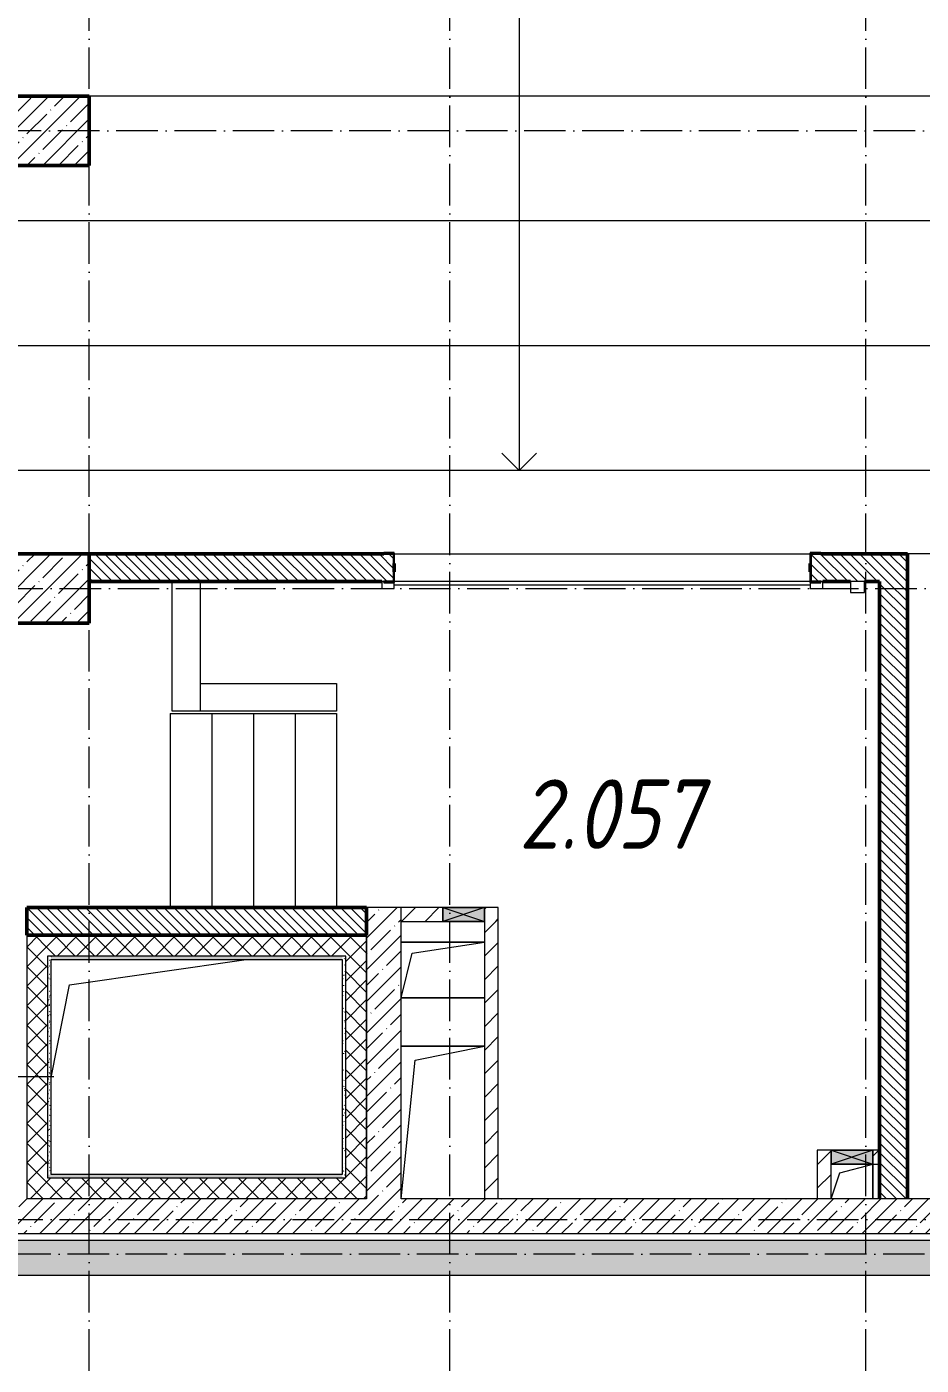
# Model space of a CAD drawing. Header units: millimetres. Extents: x -213536 to 1564669, y -45299 to 942238.
# Drawn here: x 558283 to 564733, y 580125 to 589775 of the extents above; entities that cross this region are included whole.
import ezdxf

# ---------------------------------------------------------------- set-up
doc = ezdxf.new("R2010")
doc.units = ezdxf.units.MM
doc.linetypes.add('200_ШТРИХ_ш1п0_6_', pattern=[160, 100, -60])
doc.linetypes.add('50_200_ШТРИХ_1Т_ш5_п1_п1_', pattern=[700, 500, -100, 0, -100])
for name, color, linetype, lineweight in [('3.1) ЖБ окна 1.2 м', 102, 'Continuous', 30), ('A-DETL-GENF-OTLN', 7, 'Continuous', 9), ('A-DOOR-____-MCUT', 7, 'Continuous', 13), ('A-DOOR-____-OTLN', 7, 'Continuous', 9), ('A-FLOR-____-OTLN', 7, 'Continuous', 9), ('A-GENM-____-MCUT', 7, 'Continuous', 25), ('A-GENM-____-OTLN', 7, 'Continuous', 9), ('A-GENM-____-OTLN-1', 7, 'Continuous', 25), ('A-GLAZ-____-OTLN', 7, 'Continuous', 9), ('A-WALL-____-MCUT-1', 7, 'Continuous', 9), ('A-WALL-____-MCUT-2', 7, 'Continuous', 50), ('A-WALL-____-MCUT-3', 7, 'Continuous', 9), ('A-WALL-____-PATT-1', 7, 'Continuous', 9), ('A-WALL-FNSH-MCUT-1', 7, 'Continuous', 9), ('E-ELEC-EQPM-OTLN', 7, 'Continuous', 9), ('I-WALL-____-OTLN', 7, 'Continuous', 9), ('S-COLS-____-MCUT', 7, 'Continuous', 50), ('S-COLS-____-OTLN', 7, 'Continuous', 9), ('S-GRID-____-OTLN-1', 7, '50_200_ШТРИХ_1Т_ш5_п1_п1_', 9), ('S-STRS-____-OTLN-1', 7, 'Continuous', 9), ('Марки помещений', 7, 'Continuous', 9)]:
    doc.layers.add(name, color=color, linetype=linetype, lineweight=lineweight)
for name, color, linetype, lineweight, true_color in [('A-DETL-GENF-OTLN-4', 9, '200_ШТРИХ_ш1п0_6_', 9, 0x808080), ('A-DETL-GENF-OTLN-5', 7, 'Continuous', 5, 0xc0c0c0), ('A-WALL-____-PATT-2', 7, 'Continuous', 9, 0x787878)]:
    doc.layers.add(name, color=color, linetype=linetype, lineweight=lineweight, true_color=true_color)
doc.styles.add('ISOCPEUR_I_3', font='isocpeui.ttf', dxfattribs={"width": 0.85, "height": 2.2})
pattern_1 = [(135, (544282.637, 571544.04), (-35.35534, -35.35534), [])]
pattern_2 = [(45, (544282.64, 571544.04), (-114.0493, 114.0493), []), (45, (544396.69, 571544.04), (-114.0493, 114.0493), [201.612, -40.322, 3.353, -36.97])]
pattern_3 = [(0, (544282.637, 571544.04), (81.28, 20.32), [3.353, -57.607, 3.353, -57.607, -325.12]), (0, (544282.637, 571544.04), (81.28, 20.32), [-121.92, 3.353, -118.567, 3.353, -57.607, -142.24]), (0, (544282.637, 571544.04), (81.28, 20.32), [-304.8, 3.353, -37.287, 3.353, -98.247]), (120, (544313.117, 571554.2), (-58.237636, 60.230545), [3.353, -57.607, 3.353, -57.607, -325.12]), (120, (544313.117, 571554.2), (-58.237636, 60.230545), [-121.92, 3.353, -118.567, 3.353, -57.607, -142.24]), (120, (544313.117, 571554.2), (-58.237636, 60.230545), [-304.8, 3.353, -37.287, 3.353, -98.247]), (240, (544323.277, 571594.84), (-23.042364, -80.550545), [3.353, -57.607, 3.353, -57.607, -325.12]), (240, (544323.277, 571594.84), (-23.042364, -80.550545), [-121.92, 3.353, -118.567, 3.353, -57.607, -142.24]), (240, (544323.277, 571594.84), (-23.042364, -80.550545), [-304.8, 3.353, -37.287, 3.353, -98.247])]
pattern_4 = [(45, (544282.64, 571544.04), (-70.7107, 70.7107), []), (135, (544282.64, 571544.04), (-70.7107, -70.7107), [])]
pattern_5 = [(45, (544282.64, 571544.04), (-84.8528, 84.8528), [])]

# ---------------------------------------------------------------- blocks, each defined once
blk = doc.blocks.new('BSC_Колонна _Прямоугольная - 500х700-V110-АР1_План отверстий 2 этажа в осях 1-64_А-ГГ')
at = {"layer": 'S-COLS-____-OTLN'}
h = blk.add_hatch(dxfattribs=at)
h.set_pattern_fill('FP_139', color=256, style=0, pattern_type=2)
h.set_pattern_definition([(315, (-17481.04, 14100), (114.0493, 114.0493), []), (315, (-17481.04, 13985.95), (114.0493, 114.0493), [201.612, -40.322, 3.353, -36.97])])
h.paths.add_polyline_path([(-250, 350), (-250, -350), (250, -350), (250, 350)], flags=0)
at = {"layer": 'S-COLS-____-MCUT'}
for p, q in [((250, 350), (-250, 350)), ((-250, 350), (-250, -350)), ((250, -350), (250, 350)), ((-250, -350), (250, -350))]:
    blk.add_line(p, q, dxfattribs=at)
blk = doc.blocks.new('BSC_Колонна _Прямоугольная - 500х700-V134-АР1_План отверстий 2 этажа в осях 1-64_А-ГГ')
at = {"layer": 'S-COLS-____-OTLN'}
h = blk.add_hatch(dxfattribs=at)
h.set_pattern_fill('FP_164', color=256, style=0, pattern_type=2)
h.set_pattern_definition([(315, (-14181.04, 14100), (114.0493, 114.0493), []), (315, (-14181.04, 13985.95), (114.0493, 114.0493), [201.612, -40.322, 3.353, -36.97])])
h.paths.add_polyline_path([(-250, 350), (-250, -350), (250, -350), (250, 350)], flags=0)
at = {"layer": 'S-COLS-____-MCUT'}
for p, q in [((250, 350), (-250, 350)), ((-250, 350), (-250, -350)), ((250, -350), (250, 350)), ((-250, -350), (250, -350))]:
    blk.add_line(p, q, dxfattribs=at)
blk = doc.blocks.new('DM_Штора_Противопожарная_Doormaster_EI-60 - ш_3000 х в_1200-26971279-АР1_План отверстий 2 этажа в осях 1-64_А-ГГ')
at = {"layer": 'A-DOOR-____-MCUT'}
for p, q in [((-1375, 150), (-1465, 150)), ((-1465, 150), (-1465, 100)), ((-1465, 100), (-1450, 100)), ((-1375, 106), (-1375, 150)), ((-1375, 125), (1625, 125)), ((1625, 150), (1625, 106)), ((1715, 150), (1625, 150)), ((1700, 100), (1715, 100)), ((1715, 100), (1715, 150))]:
    blk.add_line(p, q, dxfattribs=at)
at = {"layer": 'E-ELEC-EQPM-OTLN'}
for p, q in [((-1665, 180), (-1765, 180)), ((-1765, 180), (-1765, 100)), ((-1765, 100), (-1665, 100)), ((-1665, 100), (-1665, 180))]:
    blk.add_line(p, q, dxfattribs=at)
blk = doc.blocks.new('Фахверк_СКБ_Уголок - 200_3380-28509457-АР1_План отверстий 2 этажа в осях 1-64_А-ГГ')
at = {"layer": 'A-GENM-____-MCUT'}
for p, q in [((200, 156), (125, 156)), ((125, 156), (125, 81)), ((131, 81), (131, 150)), ((131, 150), (200, 150)), ((200, 150), (200, 156)), ((125, 81), (131, 81)), ((131, 19), (125, 19)), ((125, 19), (125, -56)), ((131, -50), (131, 19)), ((125, -56), (200, -56)), ((200, -50), (131, -50)), ((200, -56), (200, -50))]:
    blk.add_line(p, q, dxfattribs=at)
blk = doc.blocks.new('AR_Отверстие прямоугольное _в плите_ - AR_Отверстие прямоугольное _в плите_-30552514-АР1_План отверстий 2 этажа в осях 1-64_А-ГГ')
at = {"layer": 'A-GENM-____-OTLN'}
for p, q in [((-916.7, 616.7), (356.8, 800)), ((-1050, -50), (-916.7, 616.7))]:
    blk.add_line(p, q, dxfattribs=at)
blk = doc.blocks.new('AR_Отверстие прямоугольное _в плите_ - AR_Отверстие прямоугольное _в плите_-V172-АР1_План отверстий 2 этажа в осях 1-64_А-ГГ')
at = {"layer": 'A-GENM-____-OTLN'}
for p, q in [((300, 550), (-300, 550)), ((-200, 450), (300, 550)), ((-300, -550), (-200, 450))]:
    blk.add_line(p, q, dxfattribs=at)
blk = doc.blocks.new('AR_Отверстие прямоугольное _в плите_ - AR_Отверстие прямоугольное _в плите_-V188-АР1_План отверстий 2 этажа в осях 1-64_А-ГГ')
at = {"layer": 'A-GENM-____-OTLN'}
for p, q in [((-87.5, 62.5), (150, 125)), ((150, -125), (150, 125)), ((-150, -125), (-87.5, 62.5))]:
    blk.add_line(p, q, dxfattribs=at)
blk = doc.blocks.new('AR_Отверстие прямоугольное _в плите_ - AR_Отверстие прямоугольное _в плите_-30552531-АР1_План отверстий 2 этажа в осях 1-64_А-ГГ')
at = {"layer": 'A-GENM-____-OTLN'}
for p, q in [((300, 200), (-300, 200)), ((-220, 120), (300, 200)), ((-300, -200), (-220, 120)), ((-300, -200), (300, -200))]:
    blk.add_line(p, q, dxfattribs=at)
blk = doc.blocks.new('AR_Отверстие прямоугольное _в стене__БезПР - AR_Отверстие прямоугольное _в стене__БезПР-36788904-АР1_План отверстий 2 этажа в осях 1-64_А-ГГ')
at = {"layer": 'A-GLAZ-____-OTLN'}
blk.add_hatch(color=256, dxfattribs=at).paths.add_polyline_path([(150, -50), (150, 50), (-150, 50), (-150, -50)], flags=0)
at = {"layer": 'A-DETL-GENF-OTLN'}
for p, q in [((-150, -50), (-150, 50)), ((-150, 50), (150, 50)), ((150, 50), (-150, -50)), ((-150, 50), (150, -50)), ((150, 50), (-150, 50)), ((-150, 50), (-150, -50)), ((150, 50), (150, -50)), ((150, -50), (150, 50)), ((150, -50), (-150, -50)), ((-150, -50), (150, -50))]:
    blk.add_line(p, q, dxfattribs=at)
at = {"layer": 'A-GLAZ-____-OTLN'}
blk.add_line((150, 50), (-150, 50), dxfattribs=at)
blk = doc.blocks.new('AR_Отверстие прямоугольное _в стене__БезПР - AR_Отверстие прямоугольное _в стене__БезПР-36428157-АР1_План отверстий 2 этажа в осях 1-64_А-ГГ')
at = {"layer": 'A-GLAZ-____-OTLN'}
blk.add_hatch(color=256, dxfattribs=at).paths.add_polyline_path([(150, -50), (150, 50), (-150, 50), (-150, -50)], flags=0)
at = {"layer": 'A-DETL-GENF-OTLN'}
for p, q in [((-150, -50), (-150, 50)), ((-150, 50), (150, 50)), ((150, 50), (-150, -50)), ((-150, 50), (150, -50)), ((150, 50), (-150, 50)), ((-150, 50), (-150, -50)), ((150, 50), (150, -50)), ((150, -50), (150, 50)), ((150, -50), (-150, -50)), ((-150, -50), (150, -50))]:
    blk.add_line(p, q, dxfattribs=at)
at = {"layer": 'A-GLAZ-____-OTLN'}
blk.add_line((150, 50), (-150, 50), dxfattribs=at)
blk = doc.blocks.new('DET_L_Имитация разреза_ISO2-5 - Низ-36884722-АР1_План отверстий 2 этажа в осях 1-64_А-ГГ')
at = {"layer": 'A-DETL-GENF-OTLN-5'}
blk.add_line((143.1, 0), (1256.9, 0), dxfattribs=at)
blk = doc.blocks.new('2этаж')
at = {"layer": 'S-GRID-____-OTLN-1', "color": 251, "ltscale": 0.6, "true_color": 0x636466}
for p, q in [((-1141.7, 454533.3), (-1141.7, 508896.9)), ((1458.3, 454533.3), (1458.3, 508896.9)), ((4458.3, 454533.3), (4458.3, 508896.9)), ((11116.1, 476497), (-20260.4, 476497)), ((-20260.4, 473197), (11116.1, 473197)), ((-20260.4, 468647), (8278.9, 468647)), ((88482.7, 468397), (-20037.2, 468397))]:
    blk.add_line(p, q, dxfattribs=at)

msp = doc.modelspace()

# ---------------------------------------------------------------- hatches: boundary and pattern name
at = {"layer": 'A-WALL-____-PATT-1'}
h = msp.add_hatch(dxfattribs=at)
h.set_pattern_fill('FP_6', color=256, style=0, pattern_type=2)
h.set_pattern_definition(pattern_1)
h.paths.add_polyline_path([(564632.6, 585775.1), (564632.6, 585975.1), (563938.6, 585975.1), (563938.6, 585906.1), (563932.6, 585906.1), (563932.6, 585844.1), (563938.6, 585844.1), (563938.6, 585775.1), (564432.6, 585775.1)], flags=0)
h.paths.add_polyline_path([(560176.1, 585775.1), (560926.6, 585775.6), (560926.6, 585844.1), (560932.6, 585844.1), (560932.6, 585906.1), (560926.6, 585906.1), (560926.6, 585975.1), (558732.6, 585975.1), (558732.6, 585775.1)], flags=0)
h = msp.add_hatch(dxfattribs=at)
h.set_pattern_fill('FP_6', color=256, style=0, pattern_type=2)
h.set_pattern_definition(pattern_1)
h.paths.add_polyline_path([(564632.6, 581325.1), (564632.6, 585775.1), (564432.6, 585775.1), (564432.6, 581325.1)], flags=0)
h = msp.add_hatch(dxfattribs=at)
h.set_pattern_fill('FP_6', color=256, style=0, pattern_type=2)
h.set_pattern_definition(pattern_1)
h.paths.add_polyline_path([(560732.6, 583225.1), (560732.6, 583425.1), (558282.6, 583425.1), (558282.6, 583225.1), (560176.1, 583225.1)], flags=0)
h = msp.add_hatch(dxfattribs=at)
h.set_pattern_fill('FP_25', color=256, style=0, pattern_type=2)
h.set_pattern_definition(pattern_2)
h.paths.add_polyline_path([(560982.6, 581325.1), (560982.6, 583425.1), (560732.6, 583425.1), (560732.6, 581325.1)], flags=0)
h = msp.add_hatch(dxfattribs=at)
h.set_pattern_fill('FP_4', color=256, style=0, pattern_type=2)
h.set_pattern_definition(pattern_5)
h.paths.add_polyline_path([(560982.6, 583325.1), (561282.6, 583325.1), (561282.6, 583425.1), (560982.6, 583425.1)], flags=0)
h.paths.add_polyline_path([(561682.6, 583325.1), (561682.6, 583425.1), (561582.6, 583425.1), (561582.6, 583325.1)], flags=0)
h = msp.add_hatch(dxfattribs=at)
h.set_pattern_fill('FP_4', color=256, style=0, pattern_type=2)
h.set_pattern_definition(pattern_5)
h.paths.add_polyline_path([(561582.6, 581325.1), (561682.6, 581325.1), (561682.6, 583325.1), (561582.6, 583325.1), (561582.6, 582599.9)], flags=0)
h = msp.add_hatch(dxfattribs=at)
h.set_pattern_fill('FP_1', color=256, style=0, pattern_type=2)
h.set_pattern_definition(pattern_4)
h.paths.add_polyline_path([(558282.6, 581475.1), (558432.6, 581475.1), (558432.6, 583225.1), (558282.6, 583225.1), (558282.6, 581500.1)], flags=0)
h = msp.add_hatch(dxfattribs=at)
h.set_pattern_fill('FP_1', color=256, style=0, pattern_type=2)
h.set_pattern_definition(pattern_4)
h.paths.add_polyline_path([(558432.6, 583075.1), (560582.6, 583075.1), (560582.6, 583225.1), (558432.6, 583225.1)], flags=0)
h = msp.add_hatch(dxfattribs=at)
h.set_pattern_fill('FP_1', color=256, style=0, pattern_type=2)
h.set_pattern_definition(pattern_4)
h.paths.add_polyline_path([(560582.6, 581325.1), (560732.6, 581325.1), (560732.6, 583225.1), (560582.6, 583225.1), (560582.6, 581475.1)], flags=0)
h = msp.add_hatch(dxfattribs=at)
h.set_pattern_fill('FP_4', color=256, style=0, pattern_type=2)
h.set_pattern_definition(pattern_5)
h.paths.add_polyline_path([(563982.6, 581325.1), (564082.6, 581325.1), (564082.6, 581675.1), (563982.6, 581675.1)], flags=0)
h = msp.add_hatch(dxfattribs=at)
h.set_pattern_fill('FP_4', color=256, style=0, pattern_type=2)
h.set_pattern_definition(pattern_5)
h.paths.add_polyline_path([(564432.6, 581575.1), (564432.6, 581675.1), (564382.6, 581675.1), (564382.6, 581575.1)], flags=0)
h = msp.add_hatch(dxfattribs=at)
h.set_pattern_fill('FP_1', color=256, style=0, pattern_type=2)
h.set_pattern_definition(pattern_4)
h.paths.add_polyline_path([(560557.6, 581325.1), (560582.6, 581325.1), (560582.6, 581475.1), (558282.6, 581475.1), (558282.6, 581325.1), (558408.7, 581325.1)], flags=0)
h = msp.add_hatch(dxfattribs=at)
h.set_pattern_fill('FP_25', color=256, style=0, pattern_type=2)
h.set_pattern_definition(pattern_2)
h.paths.add_polyline_path([(567132.6, 581075.1), (567132.6, 581325.1), (566932.6, 581325.1), (566932.6, 581075.1)], flags=0)
h.paths.add_polyline_path([(564832.6, 581075.1), (564832.6, 581325.1), (557182.6, 581325.1), (557182.6, 581075.1), (561943.6, 581075.1)], flags=0)
h.paths.add_polyline_path([(554873.7, 581075.1), (555082.6, 581075.1), (555082.6, 581325.1), (554382.6, 581325.1), (554382.6, 581075.1)], flags=0)
h = msp.add_hatch(dxfattribs=at)
h.set_pattern_fill('FP_25', color=256, style=0, pattern_type=2)
h.set_pattern_definition(pattern_2)
h.paths.add_polyline_path([(566932.6, 580775.1), (567832.6, 580775.1), (567832.6, 581025.1), (566932.6, 581025.1)], flags=0)
h.paths.add_polyline_path([(564832.6, 580775.1), (564832.6, 581025.1), (557182.6, 581025.1), (557182.6, 580775.1), (561943.6, 580775.1)], flags=0)
h.paths.add_polyline_path([(555082.6, 580775.1), (555082.6, 581025.1), (553882.6, 581025.1), (553882.6, 580775.1), (554873.7, 580775.1)], flags=0)
h.paths.add_polyline_path([(549571.3, 580775.1), (549882.6, 580775.1), (549882.6, 581025.1), (542332.6, 581025.1), (542332.6, 580775.1), (547803.9, 580775.1)], flags=0)
at = {"layer": 'A-WALL-____-PATT-2'}
h = msp.add_hatch(dxfattribs=at)
h.set_pattern_fill('FP_169', color=256, style=0, pattern_type=2)
h.set_pattern_definition(pattern_3)
h.paths.add_polyline_path([(558432.6, 581500.1), (558457.6, 581500.1), (558457.6, 583075.1), (558432.6, 583075.1), (558432.6, 582599.9)], flags=0)
h = msp.add_hatch(dxfattribs=at)
h.set_pattern_fill('FP_169', color=256, style=0, pattern_type=2)
h.set_pattern_definition(pattern_3)
h.paths.add_polyline_path([(558457.6, 583050.1), (560557.6, 583050.1), (560557.6, 583075.1), (558457.6, 583075.1)], flags=0)
h = msp.add_hatch(dxfattribs=at)
h.set_pattern_fill('FP_169', color=256, style=0, pattern_type=2)
h.set_pattern_definition(pattern_3)
h.paths.add_polyline_path([(560557.6, 581475.1), (560582.6, 581475.1), (560582.6, 583075.1), (560557.6, 583075.1), (560557.6, 581500.1)], flags=0)
h = msp.add_hatch(dxfattribs=at)
h.set_pattern_fill('FP_169', color=256, style=0, pattern_type=2)
h.set_pattern_definition(pattern_3)
h.paths.add_polyline_path([(560557.6, 581475.1), (560557.6, 581500.1), (558432.6, 581500.1), (558432.6, 581475.1)], flags=0)

# ---------------------------------------------------------------- linework, layer by layer
at = {"layer": 'A-FLOR-____-OTLN'}
for p, q in [((560982.6, 583175.1), (561582.6, 583175.1)), ((561582.6, 582775.1), (560982.6, 582775.1)), ((560982.6, 582425.1), (561582.6, 582425.1)), ((564382.6, 581575.1), (564382.6, 581325.1))]:
    msp.add_line(p, q, dxfattribs=at)
at = {"layer": 'A-WALL-____-MCUT-1'}
for p, q in [((560732.6, 583425.1), (560732.6, 581325.1)), ((560982.6, 583425.1), (560732.6, 583425.1)), ((560982.6, 581325.1), (560982.6, 583425.1)), ((560732.6, 581325.1), (558282.6, 581325.1)), ((564832.6, 581325.1), (560982.6, 581325.1)), ((557182.6, 581075.1), (564832.6, 581075.1)), ((564832.6, 581025.1), (557182.6, 581025.1)), ((557182.6, 580775.1), (564832.6, 580775.1))]:
    msp.add_line(p, q, dxfattribs=at)
at = {"layer": 'A-WALL-____-MCUT-2'}
for p, q in [((560857.6, 585975.1), (558732.6, 585975.1)), ((564632.6, 585975.1), (564007.6, 585975.1)), ((564632.6, 581325.1), (564632.6, 585975.1)), ((560932.6, 585844.1), (560932.6, 585906.1)), ((563932.6, 585906.1), (563932.6, 585844.1)), ((558732.6, 585775.1), (560842.6, 585775.1)), ((564022.6, 585775.1), (564222.6, 585775.1)), ((564322.6, 585775.1), (564432.6, 585775.1)), ((564432.6, 585775.1), (564432.6, 581325.1)), ((560732.6, 583425.1), (558282.6, 583425.1)), ((558282.6, 583425.1), (558282.6, 583225.1)), ((560732.6, 583225.1), (560732.6, 583425.1)), ((558282.6, 583225.1), (560732.6, 583225.1))]:
    msp.add_line(p, q, dxfattribs=at)
at = {"layer": 'A-WALL-____-MCUT-3'}
for p, q in [((558282.6, 583225.1), (558282.6, 581325.1)), ((560732.6, 583225.1), (558282.6, 583225.1)), ((560732.6, 581325.1), (560732.6, 583225.1)), ((558432.6, 583075.1), (558432.6, 581475.1)), ((560582.6, 583075.1), (558432.6, 583075.1)), ((560582.6, 581475.1), (560582.6, 583075.1)), ((558432.6, 581475.1), (560582.6, 581475.1)), ((560732.6, 581325.1), (560732.6, 581325.1))]:
    msp.add_line(p, q, dxfattribs=at)
at = {"layer": 'A-WALL-FNSH-MCUT-1'}
for p, q in [((561282.6, 583425.1), (560982.6, 583425.1)), ((561682.6, 583425.1), (561582.6, 583425.1)), ((561682.6, 581325.1), (561682.6, 583425.1)), ((560982.6, 583325.1), (561282.6, 583325.1)), ((561582.6, 583325.1), (561582.6, 581325.1)), ((558457.6, 581500.1), (558457.6, 583050.1)), ((558457.6, 583050.1), (560557.6, 583050.1)), ((560557.6, 583050.1), (560557.6, 581500.1)), ((564082.6, 581675.1), (563982.6, 581675.1)), ((563982.6, 581675.1), (563982.6, 581325.1)), ((564432.6, 581675.1), (564382.6, 581675.1)), ((564082.6, 581325.1), (564082.6, 581575.1)), ((564382.6, 581575.1), (564432.6, 581575.1)), ((560557.6, 581500.1), (558457.6, 581500.1))]:
    msp.add_line(p, q, dxfattribs=at)
at = {"layer": 'I-WALL-____-OTLN'}
for p, q in [((560932.6, 585975.1), (563932.6, 585975.1)), ((559332.2, 584840.1), (559332.2, 585775.1)), ((559532.2, 585775.1), (559532.2, 584840.1)), ((563932.6, 585775.1), (560932.6, 585775.1)), ((559532.2, 585040.1), (560517.2, 585040.1)), ((560517.2, 585040.1), (560517.2, 584840.1)), ((560517.2, 584840.1), (559332.2, 584840.1))]:
    msp.add_line(p, q, dxfattribs=at)
at = {"layer": 'S-STRS-____-OTLN-1'}
for p, q in [((561832.6, 590175.1), (561832.6, 589275.1)), ((565632.6, 589275.1), (558732.6, 589275.1)), ((565632.6, 589275.1), (558732.6, 589275.1)), ((561832.6, 589275.1), (561832.6, 588375.1)), ((565632.6, 588375.1), (558032.6, 588375.1)), ((565632.6, 588375.1), (558032.6, 588375.1)), ((561832.6, 588375.1), (561832.6, 587475.1)), ((565632.6, 587475.1), (558032.6, 587475.1)), ((565632.6, 587475.1), (558032.6, 587475.1)), ((561832.6, 587475.1), (561832.6, 586575.1)), ((561832.6, 586575.1), (561707.6, 586700.1)), ((561832.6, 586575.1), (561957.6, 586700.1)), ((565632.6, 586575.1), (558032.6, 586575.1)), ((565632.6, 586575.1), (558032.6, 586575.1)), ((565632.6, 585975.1), (564632.6, 585975.1)), ((559317.2, 584825.1), (559317.2, 583425.1)), ((559317.2, 584825.1), (559617.2, 584825.1)), ((559317.2, 584825.1), (559317.2, 583425.1)), ((559617.2, 584825.1), (559917.2, 584825.1)), ((559617.2, 584825.1), (559617.2, 583425.1)), ((559617.2, 584825.1), (559617.2, 583425.1)), ((559917.2, 584825.1), (560217.2, 584825.1)), ((559917.2, 584825.1), (559917.2, 583425.1)), ((559917.2, 584825.1), (559917.2, 583425.1)), ((560217.2, 584825.1), (560517.2, 584825.1)), ((560217.2, 584825.1), (560217.2, 583425.1)), ((560217.2, 584825.1), (560217.2, 583425.1)), ((560517.2, 584825.1), (560517.2, 583425.1))]:
    msp.add_line(p, q, dxfattribs=at)

# ---------------------------------------------------------------- block references
at = {"layer": '3.1) ЖБ окна 1.2 м'}
msp.add_blockref('2этаж', (559874.3, 112528.1), dxfattribs=at)
at = {"layer": 'A-DETL-GENF-OTLN-4', "rotation": 180}
msp.add_blockref('DET_L_Имитация разреза_ISO2-5 - Низ-36884722-АР1_План отверстий 2 этажа в осях 1-64_А-ГГ', (558621, 582205.1), dxfattribs=at)
at = {"layer": 'A-DOOR-____-OTLN', "rotation": 180}
msp.add_blockref('DM_Штора_Противопожарная_Doormaster_EI-60 - ш_3000 х в_1200-26971279-АР1_План отверстий 2 этажа в осях 1-64_А-ГГ', (562557.6, 585875.1), dxfattribs=at)
at = {"layer": 'A-GENM-____-OTLN'}
for name, p in [('AR_Отверстие прямоугольное _в плите_ - AR_Отверстие прямоугольное _в плите_-30552531-АР1_План отверстий 2 этажа в осях 1-64_А-ГГ', (561282.6, 582975.1)), ('AR_Отверстие прямоугольное _в плите_ - AR_Отверстие прямоугольное _в плите_-30552514-АР1_План отверстий 2 этажа в осях 1-64_А-ГГ', (559507.6, 582250.1)), ('AR_Отверстие прямоугольное _в плите_ - AR_Отверстие прямоугольное _в плите_-V172-АР1_План отверстий 2 этажа в осях 1-64_А-ГГ', (561282.6, 581875.1)), ('AR_Отверстие прямоугольное _в плите_ - AR_Отверстие прямоугольное _в плите_-V188-АР1_План отверстий 2 этажа в осях 1-64_А-ГГ', (564232.6, 581450.1))]:
    msp.add_blockref(name, p, dxfattribs=at)
at = {"layer": 'A-GENM-____-OTLN-1', "rotation": 180}
msp.add_blockref('Фахверк_СКБ_Уголок - 200_3380-28509457-АР1_План отверстий 2 этажа в осях 1-64_А-ГГ', (561057.6, 585925.1), dxfattribs=at)
at = {"layer": 'A-GENM-____-OTLN-1'}
msp.add_blockref('Фахверк_СКБ_Уголок - 200_3380-28509457-АР1_План отверстий 2 этажа в осях 1-64_А-ГГ', (563807.6, 585825.1), dxfattribs=at)
at = {"layer": 'A-GLAZ-____-OTLN'}
for name, p in [('AR_Отверстие прямоугольное _в стене__БезПР - AR_Отверстие прямоугольное _в стене__БезПР-36788904-АР1_План отверстий 2 этажа в осях 1-64_А-ГГ', (561432.6, 583375.1)), ('AR_Отверстие прямоугольное _в стене__БезПР - AR_Отверстие прямоугольное _в стене__БезПР-36428157-АР1_План отверстий 2 этажа в осях 1-64_А-ГГ', (564232.6, 581625.1))]:
    msp.add_blockref(name, p, dxfattribs=at)
at = {"layer": 'S-COLS-____-OTLN', "rotation": 89.9999999999999}
for name, p in [('BSC_Колонна _Прямоугольная - 500х700-V110-АР1_План отверстий 2 этажа в осях 1-64_А-ГГ', (558382.6, 589025.1)), ('BSC_Колонна _Прямоугольная - 500х700-V134-АР1_План отверстий 2 этажа в осях 1-64_А-ГГ', (558382.6, 585725.1))]:
    msp.add_blockref(name, p, dxfattribs=at)

# ---------------------------------------------------------------- texts
at = {"layer": 'Марки помещений', "insert": (561831, 584348.5), "char_height": 500, "width": 785.654, "attachment_point": 1, "style": 'ISOCPEUR_I_3'}
msp.add_mtext('2.057', dxfattribs=at)

doc.saveas('drawing.dxf')
